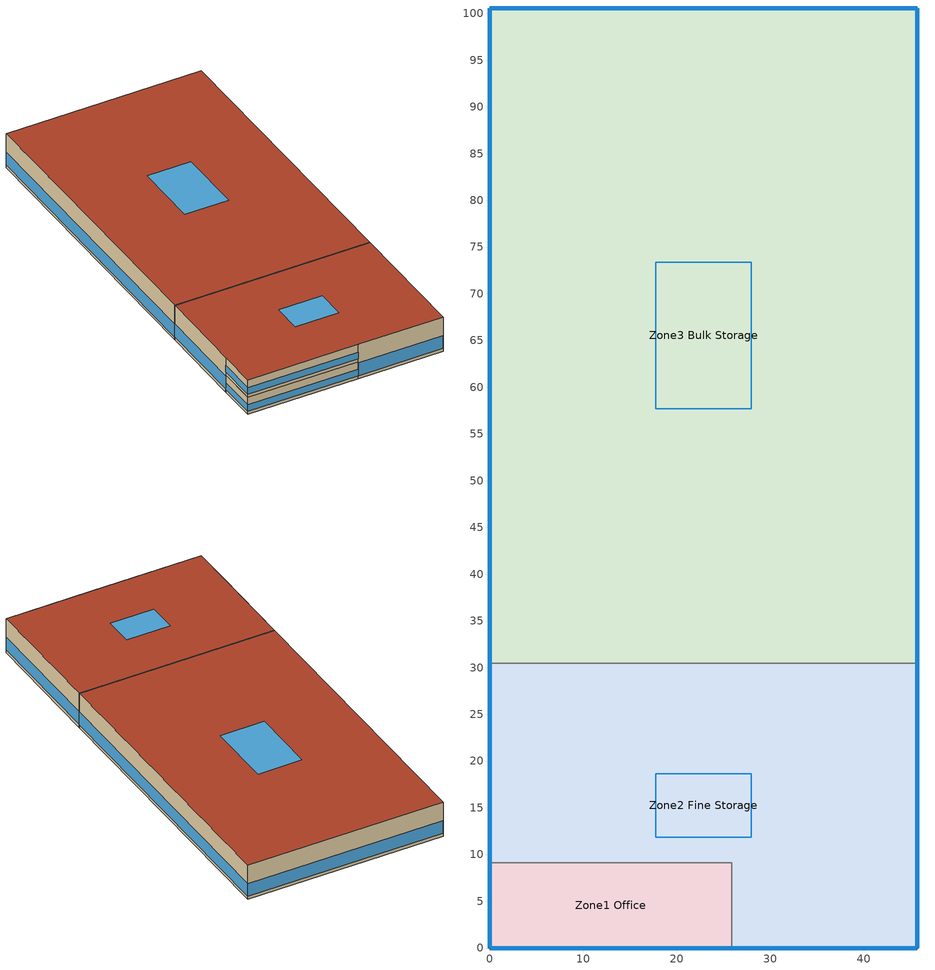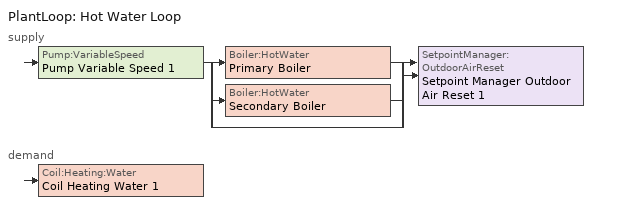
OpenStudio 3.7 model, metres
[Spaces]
Zone3 Bulk Storage
 floor foundation (BTAP-Grnd-Floor-Mass:U-0.757_std): 45.72,100.58 45.72,30.48 0,30.48 0,100.58 z0
 wall outside: 45.72,30.48 45.72,100.58 0,100.58 0,30.48 z0:8.53
 wall to Zone2 Fine Storage: 0,30.48 45.72,30.48 z0:8.53
 window (BTAP-Ext-FixedWindow:U=0.220 SHGC=0.600): 0,100.55 0,30.5 / 45.69,100.58 0.03,100.58 / 45.72,30.5 45.72,100.55 z0.76:3.95
 roof outside: 45.72,30.48 45.72,100.58 0,100.58 0,30.48 z8.53
 skylight (BTAP-Ext-Skylights:U=0.220 SHGC=0.600): 27.97,57.69 27.97,73.37 17.75,73.37 17.75,57.69 z8.53
Zone2 Fine Storage
 floor to Zone1 Office: 25.91,9.14 25.91,0 0,0 0,9.14 z4.27
 floor foundation (BTAP-Grnd-Floor-Mass:U-0.757_std): 45.72,30.48 45.72,0 25.91,0 25.91,9.14 0,9.14 0,30.48 z0
 wall outside: 0,30.48 0,9.14 / 25.91,0 45.72,0 45.72,30.48 z0:8.53; 0,9.14 0,0 25.91,0 z4.27:8.53
 wall to Zone1 Office: 0,9.14 25.91,9.14 25.91,0 z0:4.27
 window (BTAP-Ext-FixedWindow:U=0.220 SHGC=0.600): 25.93,0 45.69,0 / 0,30.45 0,9.17 / 45.72,0.03 45.72,30.45 z0.76:3.95; 0.03,0 25.88,0 z5.03:6.62; 0,9.12 0,0.03 z5.03:6.63
 roof outside: 45.72,0 45.72,30.48 0,30.48 0,0 z8.53
 skylight (BTAP-Ext-Skylights:U=0.220 SHGC=0.600): 27.97,11.83 27.97,18.65 17.75,18.65 17.75,11.83 z8.53
Zone1 Office
 floor foundation (BTAP-Grnd-Floor-Mass:U-0.757_std): 25.91,9.14 25.91,0 0,0 0,9.14 z0
 wall outside: 0,9.14 0,0 25.91,0 z0:4.27
 window (BTAP-Ext-FixedWindow:U=0.220 SHGC=0.600): 0.03,0 25.88,0 / 0,9.12 0,0.03 z0.76:2.36
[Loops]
PlantLoop 'Hot Water Loop'
 supply: Pump:VariableSpeed 'Pump Variable Speed 1' > split
  | Boiler:HotWater 'Primary Boiler'
  | Boiler:HotWater 'Secondary Boiler'
  | bypass
  join > SetpointManager:OutdoorAirReset 'Setpoint Manager Outdoor Air Reset 1'
 demand: Coil:Heating:Water 'Coil Heating Water 1'
[ClimateZones]
Climate Zone Institution Name 1=ASHRAE; Climate Zone Document Name 1=ANSI/ASHRAE Standard 169; Climate Zone Document Year 1=2006; Climate Zone Value 1=6A
[Building]
Warehouse: Default Construction Set=BTAP-Mass at hdd = 4400.0; Standards Number of Stories=1; Standards Number of Above Ground Stories=1; Standards Template=NECB2011; Standards Building Type=Warehouse
[Site]
Montreal Intl AP_QC_CAN: Latitude {deg}=45.47; Longitude {deg}=-73.74; Time Zone {hr}=-5; Elevation {m}=36
[Site:WaterMainsTemperature]
Calculation Method=Correlation; Annual Average Outdoor Air Temperature {C}=7.7; Maximum Difference In Monthly Average Outdoor Air Temperatures {deltaC}=31.3
[Site:GroundTemperature:BuildingSurface]
19.527, 19.502, 19.536, 19.598, 20.002, 21.64, 22.225, 22.375, 21.449, 20.121, 19.802, 19.633
[SizingPeriod:DesignDay] Barometric Pressure {Pa}=100893; Rain Indicator=No; Snow Indicator=No; Day of Month=21; Daylight Saving Time Indicator=No; Humidity Condition Type=Wetbulb; Dry-Bulb Temperature Range Modifier Type=DefaultMultipliers
Name | Maximum Dry-Bulb Temperature {C} | Daily Dry-Bulb Temperature Range {deltaC} | Wind Speed {m/s} | Wind Direction {deg} | Month | Day Type | Wetbulb or DewPoint at Maximum Dry-Bulb {C} | Solar Model Indicator | ASHRAE Clear Sky Optical Depth for Beam Irradiance | ASHRAE Clear Sky Optical Depth for Diffuse Irradiance | Sky Clearness
Montreal Intl AP Ann Clg .4% Condns DB=>MWB | 30.3 | 8.8 | 5.4 | 230 | 7 | SummerDesignDay | 22.1 | ASHRAETau | 0.431 | 2.246
Montreal Intl AP Ann Clg .4% Condns WB=>MDB | 28.2 | 8.8 | 5.4 | 230 | 7 | SummerDesignDay | 23.4 | ASHRAETau | 0.431 | 2.246
Montreal Intl AP Ann Htg 99.6% Condns DB | -22.9 | 0 | 4.3 | 260 | 1 | WinterDesignDay | -22.9 | ASHRAEClearSky |  |  | 0
[Site:GroundTemperature:Shallow]
-5.2, -6.4, -4.2, -0.7, 8.5, 15.6, 20.4, 21.9, 19.4, 13.9, 6.5, -0.3
[Site:GroundTemperature:Deep]
3.4, 1, 0.5, 1.2, 4.7, 8.5, 11.9, 14.3, 14.8, 13.5, 10.5, 6.9
[Site:GroundTemperature:FCfactorMethod]
January Ground Temperature {C}=9.2; February Ground Temperature {C}=4.1; March Ground Temperature {C}=-4.6; April Ground Temperature {C}=-9; May Ground Temperature {C}=-6.5; June Ground Temperature {C}=-0.7; July Ground Temperature {C}=6.3; August Ground Temperature {C}=14.4; September Ground Temperature {C}=18.8; October Ground Temperature {C}=22.3; November Ground Temperature {C}=21.1; December Ground Temperature {C}=17
[Material:NoMass] Roughness=Smooth; Thermal Absorptance=0.9; Solar Absorptance=0.7
Name | Thermal Resistance {m2-K/W} | Visible Absorptance
Typical Carpet Pad; Typical Carpet Pad 1 | 0.21648 | 0.8
Typical Insulation 1 | 5.20402 | 0.7
Typical Insulation 2 | 3.77764 | 0.7
Typical Insulation 3 | 5.46446 | 0.7
Typical Carpet Pad 2 | 1.25503 | 0.8
Typical Carpet Pad 3; Typical Carpet Pad 4 | 3.45515 | 0.8
Typical Insulation 4 | 0.454528 | 0.7
Typical Insulation 5 | 0.454545 | 0.7
[Material]
Name | Roughness | Thickness {m} | Conductivity {W/m-K} | Density {kg/m3} | Specific Heat {J/kg-K} | Thermal Absorptance | Solar Absorptance | Visible Absorptance
G05 25mm wood | MediumSmooth | 0.0254 | 0.15 | 608 | 1630 | 0.9 | 0.5 | 0.5
100mm Normalweight concrete floor 1 | MediumSmooth | 0.1016 | 2.31 | 2322 | 832
G01 13mm gypsum board 1 | Smooth | 0.0127 | 0.16 | 800 | 1090 | 0.9 | 0.7 | 0.5
4 in. Normalweight Concrete Floor 1 | MediumRough | 0.1016 | 2.31 | 2322 | 832 | 0.9 | 0.7 | 0.7
1IN Stucco 1 | Smooth | 0.0253 | 0.6918 | 1858 | 837 | 0.9 | 0.7 | 0.92
8IN CONCRETE HW RefBldg 1 | Rough | 0.2032 | 1.311 | 2240 | 836.8 | 0.9 | 0.7 | 0.7
1/2IN Gypsum 1 | Smooth | 0.0127 | 0.16 | 784.9 | 830 | 0.9 | 0.4 | 0.4
Metal Roof Surface 1; F08 Metal surface 1 | Smooth | 0.0008 | 45.28 | 7824 | 500 | 0.9 | 0.7 | 0.7
6 in. Normalweight Concrete Floor 1; 6 in. Normalweight Concrete Floor 2; 6 in. Normalweight Concrete Floor 3 | MediumRough | 0.1524 | 2.31 | 2322 | 832 | 0.9 | 0.7 | 0.7
Expanded Polystyrene | MediumSmooth | 0.0363959 | 0.029 | 29 | 1210
[Construction]
BTAP-Int-Partition; BTAP-Int-Door: G05 25mm wood
BTAP-Int-Floor: 100mm Normalweight concrete floor 1, Typical Carpet Pad
BTAP-Int-Wall: G01 13mm gypsum board 1, G01 13mm gypsum board 1
BTAP-Int-Ceiling: Typical Carpet Pad, 100mm Normalweight concrete floor 1
BTAP-Int-Window: SimpleGlazing
BTAP-Ext-Floor-Mass:U-0.183: Typical Insulation 1, 4 in. Normalweight Concrete Floor 1, Typical Carpet Pad 1
BTAP-Ext-Wall-Mass:U-0.247: 1IN Stucco 1, 8IN CONCRETE HW RefBldg 1, Typical Insulation 2, 1/2IN Gypsum 1
BTAP-Ext-Roof-Metal:U-0.183: Metal Roof Surface 1, Typical Insulation 3
BTAP-Grnd-Floor-Mass:U-0.757: 6 in. Normalweight Concrete Floor 1, Typical Carpet Pad 2
BTAP-Grnd-Wall-Mass:U-0.284: 6 in. Normalweight Concrete Floor 2, Typical Carpet Pad 3
BTAP-Grnd-Roof-Mass:U-0.284: 6 in. Normalweight Concrete Floor 3, Typical Carpet Pad 4
BTAP-Ext-FixedWindow:U=0.220 SHGC=0.600; BTAP-Ext-GlassDoors:U=0.220 SHGC=0.600; BTAP-Ext-Skylights:U=0.220 SHGC=0.600; BTAP-Ext-DaylightDomes:U=0.220 SHGC=0.600; BTAP-Ext-DaylightDiffuser:U=0.220 SHGC=0.600: SimpleGlazing:U=0.220 SHGC=0.600
BTAP-Ext-Door:U-2.2: F08 Metal surface 1, Typical Insulation 4
BTAP-Ext-OverHeadDoor:U-2.2: Typical Insulation 5
BTAP-Grnd-Floor-Mass:U-0.757_std: 6 in. Normalweight Concrete Floor 1, Expanded Polystyrene
[DefaultConstructionSet]
BTAP-Mass at hdd = 4400.0: Default Exterior Surface Constructions=BTAP-Mass at hdd = 4400.0; Default Interior Surface Constructions=Default Surface Constructions 2; Default Ground Contact Surface Constructions=BTAP-Mass at hdd = 4400.0 1; Default Exterior SubSurface Constructions=BTAP-Mass at hdd = 4400.0; Default Interior SubSurface Constructions=Default Sub Surface Constructions 2; Interior Partition Construction=BTAP-Int-Partition
[DefaultSurfaceConstructions]
Name | Floor Construction | Wall Construction | Roof Ceiling Construction
Default Surface Constructions 2 | BTAP-Int-Floor | BTAP-Int-Wall | BTAP-Int-Ceiling
BTAP-Mass at hdd = 4400.0 | BTAP-Ext-Floor-Mass:U-0.183 | BTAP-Ext-Wall-Mass:U-0.247 | BTAP-Ext-Roof-Metal:U-0.183
BTAP-Mass at hdd = 4400.0 1 | BTAP-Grnd-Floor-Mass:U-0.757 | BTAP-Grnd-Wall-Mass:U-0.284 | BTAP-Grnd-Roof-Mass:U-0.284
[DefaultSubSurfaceConstructions]
Name | Fixed Window Construction | Operable Window Construction | Door Construction | Glass Door Construction | Overhead Door Construction | Skylight Construction | Tubular Daylight Dome Construction | Tubular Daylight Diffuser Construction
Default Sub Surface Constructions 2 | BTAP-Int-Window | BTAP-Int-Window | BTAP-Int-Door
BTAP-Mass at hdd = 4400.0 | BTAP-Ext-FixedWindow:U=0.220 SHGC=0.600 | BTAP-Ext-FixedWindow:U=0.220 SHGC=0.600 | BTAP-Ext-Door:U-2.2 | BTAP-Ext-GlassDoors:U=0.220 SHGC=0.600 | BTAP-Ext-OverHeadDoor:U-2.2 | BTAP-Ext-Skylights:U=0.220 SHGC=0.600 | BTAP-Ext-DaylightDomes:U=0.220 SHGC=0.600 | BTAP-Ext-DaylightDiffuser:U=0.220 SHGC=0.600
[WindowMaterial:SimpleGlazingSystem] U-Factor {W/m2-K}=2.2; Solar Heat Gain Coefficient=0.6; Visible Transmittance=0.21
SimpleGlazing; SimpleGlazing:U=0.220 SHGC=0.600
[Space] Building Story=Building Story 1; Part of Total Floor Area=Yes; Volume {m3}=Autocalculate
Name | Space Type | Thermal Zone
Zone3 Bulk Storage | Space Function Warehouse - med/blk | ALL_ST=Warehouse - med/blk_FL=Building Story 1_SCH=A
Zone2 Fine Storage | Space Function Warehouse - fine | ALL_ST=Warehouse - fine_FL=Building Story 1_SCH=A
Zone1 Office | Space Function Office - enclosed | ALL_ST=Office - enclosed_FL=Building Story 1_SCH=A
[BuildingStory]
Building Story 1: Nominal Z Coordinate {m}=0
[SpaceType] Standards Building Type=Space Function
Name | Default Schedule Set | Design Specification Outdoor Air Object | Standards Space Type
Space Function Warehouse - med/blk | Space Function Warehouse - med/blk Schedule Set | Space Function Warehouse - med/blk Ventilation | Warehouse - med/blk
Space Function Warehouse - fine | Space Function Warehouse - fine Schedule Set | Space Function Warehouse - fine Ventilation | Warehouse - fine
Space Function Office - enclosed | Space Function Office - enclosed Schedule Set | Space Function Office - enclosed Ventilation | Office - enclosed
[People:Definition] Number of People Calculation Method=People/Area; Fraction Radiant=0.3
Name | People per Space Floor Area {person/m2}
Space Function Office - enclosed People Definition | 0.0500522
Space Function Warehouse - fine People Definition | 0.0200209
Space Function Warehouse - med/blk People Definition | 0.0100104
[People] Work Efficiency Schedule=Work Efficiency Schedule; Clothing Insulation Schedule=Clothing Schedule; Air Velocity Schedule=Air Velocity Schedule; Multiplier=1
Name | People Definition | Space or SpaceType
Space Function Office - enclosed People | Space Function Office - enclosed People Definition | Space Function Office - enclosed
Space Function Warehouse - fine People | Space Function Warehouse - fine People Definition | Space Function Warehouse - fine
Space Function Warehouse - med/blk People | Space Function Warehouse - med/blk People Definition | Space Function Warehouse - med/blk
[Lights:Definition] Design Level Calculation Method=Watts/Area; Fraction Radiant=0.5; Fraction Visible=0.2
Name | Watts per Space Floor Area {W/m2}
Space Function Office - enclosed Lights Definition | 11.8999
Space Function Warehouse - fine Lights Definition | 10.1999
Space Function Warehouse - med/blk Lights Definition | 6.39995
[Lights] Fraction Replaceable=1
Name | Lights Definition | Space or SpaceType
Space Function Office - enclosed Lights | Space Function Office - enclosed Lights Definition | Space Function Office - enclosed
Space Function Warehouse - fine Lights | Space Function Warehouse - fine Lights Definition | Space Function Warehouse - fine
Space Function Warehouse - med/blk Lights | Space Function Warehouse - med/blk Lights Definition | Space Function Warehouse - med/blk
[ElectricEquipment:Definition] Design Level Calculation Method=Watts/Area; Fraction Radiant=0.5
Name | Watts per Space Floor Area {W/m2}
Space Function Office - enclosed Elec Equip Definition | 7.49994
Space Function Warehouse - fine Elec Equip Definition; Space Function Warehouse - med/blk Elec Equip Definition | 0.999992
[ElectricEquipment]
Name | Electric Equipment Definition | Space or SpaceType
Space Function Office - enclosed Elec Equip | Space Function Office - enclosed Elec Equip Definition | Space Function Office - enclosed
Space Function Warehouse - fine Elec Equip | Space Function Warehouse - fine Elec Equip Definition | Space Function Warehouse - fine
Space Function Warehouse - med/blk Elec Equip | Space Function Warehouse - med/blk Elec Equip Definition | Space Function Warehouse - med/blk
[DesignSpecification:OutdoorAir] Outdoor Air Method=Sum
Name | Outdoor Air Flow per Person {m3/s-person} | Outdoor Air Flow per Floor Area {m3/s-m2}
Space Function Office - enclosed Ventilation | 0.0142092
Space Function Warehouse - fine Ventilation; Space Function Warehouse - med/blk Ventilation |  | 0.000254
[DefaultScheduleSet] Number of People Schedule=NECB-A-Occupancy; People Activity Level Schedule=NECB-Activity; Lighting Schedule=NECB-A-Lighting; Electric Equipment Schedule=NECB-A-Electric-Equipment; Infiltration Schedule=Always On
Space Function Office - enclosed Schedule Set; Space Function Warehouse - fine Schedule Set; Space Function Warehouse - med/blk Schedule Set
[ThermostatSetpoint:DualSetpoint] Heating Setpoint Temperature Schedule=NECB-A-Thermostat Setpoint-Heating; Cooling Setpoint Temperature Schedule=NECB-A-Thermostat Setpoint-Cooling
Space Function Office - enclosed Thermostat 3; Space Function Warehouse - fine Thermostat 3; Space Function Warehouse - med/blk Thermostat 3
[SpaceInfiltration:DesignFlowRate] Schedule=Always On Discrete; Design Flow Rate Calculation Method=Flow/ExteriorArea; Flow per Exterior Surface Area {m3/s-m2}=0.00025; Constant Term Coefficient=0; Temperature Term Coefficient=0; Velocity Term Coefficient=0.224; Velocity Squared Term Coefficient=0
Name | Space or SpaceType
Zone1 Office Infiltration | Zone1 Office
Zone2 Fine Storage Infiltration | Zone2 Fine Storage
Zone3 Bulk Storage Infiltration | Zone3 Bulk Storage
[ThermalZone] Use Ideal Air Loads=No
Name | Thermostat
ALL_ST=Office - enclosed_FL=Building Story 1_SCH=A | Space Function Office - enclosed Thermostat 3
ALL_ST=Warehouse - fine_FL=Building Story 1_SCH=A | Space Function Warehouse - fine Thermostat 3
ALL_ST=Warehouse - med/blk_FL=Building Story 1_SCH=A | Space Function Warehouse - med/blk Thermostat 3
[Sizing:Zone] Zone Cooling Design Supply Air Temperature {C}=14; Zone Heating Design Supply Air Temperature {C}=40; Zone Cooling Design Supply Air Humidity Ratio {kg-H2O/kg-air}=0.0085; Zone Heating Design Supply Air Humidity Ratio {kg-H2O/kg-air}=0.008; Cooling Design Air Flow Method=DesignDay; Heating Design Air Flow Method=DesignDay; Account for Dedicated Outdoor Air System=No; Dedicated Outdoor Air System Control Strategy=NeutralSupplyAir; Dedicated Outdoor Air Low Setpoint Temperature for Design {C}=autosize; Dedicated Outdoor Air High Setpoint Temperature for Design {C}=autosize; Zone Load Sizing Method=Sensible Load Only No Latent Load; Zone Latent Cooling Design Supply Air Humidity Ratio Input Method=HumidityRatioDifference; Zone Cooling Design Supply Air Humidity Ratio Difference {kgWater/kgDryAir}=0.005; Zone Latent Heating Design Supply Air Humidity Ratio Input Method=HumidityRatioDifference; Zone Humidification Design Supply Air Humidity Ratio Difference {kgWater/kgDryAir}=0.005; Sizing Option=Coincident
Name | Zone Cooling Design Supply Air Temperature Input Method | Zone Cooling Design Supply Air Temperature Difference {deltaC} | Zone Heating Design Supply Air Temperature Input Method | Zone Heating Design Supply Air Temperature Difference {deltaC} | Zone Heating Sizing Factor | Zone Cooling Sizing Factor
ALL_ST=Office - enclosed_FL=Building Story 1_SCH=A | TemperatureDifference | 11 | TemperatureDifference | 21 | 1.3 | 1
ALL_ST=Warehouse - fine_FL=Building Story 1_SCH=A; ALL_ST=Warehouse - med/blk_FL=Building Story 1_SCH=A | SupplyAirTemperature | 11.11 | SupplyAirTemperature | 11.11
[Foundation:Kiva]
Bldg Kiva Foundation: Wall Height Above Grade {m}=0; Wall Depth Below Slab {m}=0
[SurfaceProperty:ExposedFoundationPerimeter] Exposed Perimeter Calculation Method=TotalExposedPerimeter
Name | Total Exposed Perimeter {m}
Office Floor | 35.0503
Fine Storage Floor | 71.6245
Bulk Storage Floor | 185.919
[Foundation:Kiva:Settings]

[PlantLoop]
Hot Water Loop: Fluid Type=Water; Glycol Concentration=0; Plant Loop Volume {m3}=Autocalculate; Load Distribution Scheme=Optimal
[Sizing:Plant]
Hot Water Loop: Loop Type=Heating; Design Loop Exit Temperature {C}=82; Loop Design Temperature Difference {deltaC}=16; Sizing Option=NonCoincident; Zone Timesteps in Averaging Window=1; Coincident Sizing Factor Mode=None
[Pump:VariableSpeed]
Pump Variable Speed 1: Pump Control Type=Intermittent; Skin Loss Radiative Fraction=0.5; Design Power Sizing Method=PowerPerFlowPerPressure; Design Electric Power per Unit Flow Rate {W/(m3/s)}=348701.1; Design Shaft Power per Unit Flow Rate per Unit Head {W-s/m3-Pa}=1.28205; Design Minimum Flow Rate Fraction=0
[Boiler:HotWater] Fuel Type=NaturalGas; Water Outlet Upper Temperature Limit {C}=99; Boiler Flow Mode=ConstantFlow; On Cycle Parasitic Electric Load {W}=0; Off Cycle Parasitic Fuel Load {W}=0; Sizing Factor=1
Primary Boiler; Secondary Boiler
[SetpointManager:OutdoorAirReset]
Setpoint Manager Outdoor Air Reset 1: Control Variable=Temperature; Setpoint at Outdoor Low Temperature {C}=82; Outdoor Low Temperature {C}=-16; Setpoint at Outdoor High Temperature {C}=60; Outdoor High Temperature {C}=0
[AirLoopHVAC]
Sys_3_PSZ ALL_ST=Office - enclosed_FL=Building Story 1_SCH=A: Availability Schedule=Always On Discrete; Design Supply Air Flow Rate {m3/s}=autosize; Design Return Air Flow Fraction of Supply Air Flow=1
[Sizing:System]
Sys_3_PSZ ALL_ST=Office - enclosed_FL=Building Story 1_SCH=A: Type of Load to Size On=Sensible; Design Outdoor Air Flow Rate {m3/s}=Autosize; Central Heating Maximum System Air Flow Ratio=1; Preheat Design Temperature {C}=7; Preheat Design Humidity Ratio {kg-H2O/kg-Air}=0.008; Precool Design Temperature {C}=13; Precool Design Humidity Ratio {kg-H2O/kg-Air}=0.008; Central Cooling Design Supply Air Temperature {C}=13; Central Heating Design Supply Air Temperature {C}=43; Sizing Option=NonCoincident; 100% Outdoor Air in Cooling=No; 100% Outdoor Air in Heating=No; Central Cooling Design Supply Air Humidity Ratio {kg-H2O/kg-Air}=0.0085; Central Heating Design Supply Air Humidity Ratio {kg-H2O/kg-Air}=0.008; Cooling Design Air Flow Method=DesignDay; Cooling Design Air Flow Rate {m3/s}=0; Heating Design Air Flow Method=DesignDay; Heating Design Air Flow Rate {m3/s}=0; System Outdoor Air Method=ZoneSum; Zone Maximum Outdoor Air Fraction=1; Cooling Supply Air Flow Rate Per Floor Area {m3/s-m2}=0.00996765; Cooling Fraction of Autosized Cooling Supply Air Flow Rate=1; Cooling Supply Air Flow Rate Per Unit Cooling Capacity {m3/s-W}=3.94755e-05; Heating Supply Air Flow Rate Per Floor Area {m3/s-m2}=0.00996765; Heating Fraction of Autosized Heating Supply Air Flow Rate=1; Heating Fraction of Autosized Cooling Supply Air Flow Rate=1; Heating Supply Air Flow Rate Per Unit Heating Capacity {m3/s-W}=3.15882e-05; Cooling Design Capacity Method=CoolingDesignCapacity; Cooling Design Capacity {W}=autosize; Cooling Design Capacity Per Floor Area {W/m2}=234.7; Fraction of Autosized Cooling Design Capacity=1; Heating Design Capacity Method=HeatingDesignCapacity; Heating Design Capacity {W}=autosize; Heating Design Capacity Per Floor Area {W/m2}=157; Fraction of Autosized Heating Design Capacity=1; Central Cooling Capacity Control Method=OnOff; Occupant Diversity=autosize
[Fan:OnOff]
Fan On Off 1: Availability Schedule=Always On Discrete; Fan Total Efficiency=0.6; Pressure Rise {Pa}=300; Maximum Flow Rate {m3/s}=autosize; Motor Efficiency=0.8; Motor In Airstream Fraction=1; Fan Power Ratio Function of Speed Ratio Curve=Fan On Off Power Curve; Fan Efficiency Ratio Function of Speed Ratio Curve=Fan On Off Efficiency Curve
[Coil:Cooling:DX:SingleSpeed]
CoilCoolingDXSingleSpeed_ashp: Availability Schedule=Always On Discrete; Rated Total Cooling Capacity {W}=autosize; Rated Sensible Heat Ratio=autosize; Rated COP {W/W}=3; Rated Air Flow Rate {m3/s}=autosize; Rated Evaporator Fan Power Per Volume Flow Rate 2017 {W/(m3/s)}=773.3; Rated Evaporator Fan Power Per Volume Flow Rate 2023 {W/(m3/s)}=934.4; Total Cooling Capacity Function of Temperature Curve=Curve Biquadratic 1; Total Cooling Capacity Function of Flow Fraction Curve=Curve Quadratic 1; Energy Input Ratio Function of Temperature Curve=Curve Biquadratic 2; Energy Input Ratio Function of Flow Fraction Curve=Curve Quadratic 2; Part Load Fraction Correlation Curve=Curve Cubic 1; Minimum Outdoor Dry-Bulb Temperature for Compressor Operation {C}=-25; Nominal Time for Condensate Removal to Begin {s}=0; Ratio of Initial Moisture Evaporation Rate and Steady State Latent Capacity=0; Maximum Cycling Rate {cycles/hr}=0; Latent Capacity Time Constant {s}=0; Condenser Type=AirCooled; Evaporative Condenser Effectiveness=0.9; Evaporative Condenser Air Flow Rate {m3/s}=autosize; Evaporative Condenser Pump Rated Power Consumption {W}=autosize; Crankcase Heater Capacity {W}=0; Maximum Outdoor Dry-Bulb Temperature for Crankcase Heater Operation {C}=10; Basin Heater Capacity {W/K}=0; Basin Heater Setpoint Temperature {C}=2
[Coil:Heating:DX:SingleSpeed]
CoilHeatingDXSingleSpeed_ashp: Availability Schedule=Always On Discrete; Rated Total Heating Capacity {W}=Autosize; Rated COP {W/W}=5; Rated Air Flow Rate {m3/s}=Autosize; Rated Supply Fan Power Per Volume Flow Rate 2017 {W/(m3/s)}=773.3; Rated Supply Fan Power Per Volume Flow Rate 2023 {W/(m3/s)}=934.4; Total Heating Capacity Function of Temperature Curve=Curve Cubic 2; Total Heating Capacity Function of Flow Fraction Curve=Curve Cubic 3; Energy Input Ratio Function of Temperature Curve=Curve Cubic 4; Energy Input Ratio Function of Flow Fraction Curve=Curve Quadratic 3; Part Load Fraction Correlation Curve=Curve Cubic 5; Minimum Outdoor Dry-Bulb Temperature for Compressor Operation {C}=-10; Defrost Strategy=Resistive; Defrost Control=Timed; Defrost Time Period Fraction=0.166667; Resistive Defrost Heater Capacity {W}=2000
[Controller:OutdoorAir]
Controller Outdoor Air 1: Minimum Outdoor Air Flow Rate {m3/s}=autosize; Maximum Outdoor Air Flow Rate {m3/s}=Autosize; Economizer Control Type=NoEconomizer; Economizer Control Action Type=ModulateFlow; Economizer Maximum Limit Dry-Bulb Temperature {C}=28; Economizer Maximum Limit Enthalpy {J/kg}=64000; Economizer Minimum Limit Dry-Bulb Temperature {C}=-100; Lockout Type=NoLockout; Minimum Limit Type=FixedMinimum; Controller Mechanical Ventilation=Controller Mechanical Ventilation 1; High Humidity Control=No; High Humidity Outdoor Air Flow Ratio=1; Control High Indoor Humidity Based on Outdoor Humidity Ratio=Yes; Heat Recovery Bypass Control Type=BypassWhenWithinEconomizerLimits; Economizer Operation Staging=InterlockedWithMechanicalCooling
[Controller:MechanicalVentilation]
Controller Mechanical Ventilation 1: Availability Schedule=Always On Discrete; System Outdoor Air Method=ZoneSum
[AirLoopHVAC:OutdoorAirSystem]
Air Loop HVAC Outdoor Air System 1: Controller=Controller Outdoor Air 1
[Coil:Heating:Water]
Coil Heating Water 1: Availability Schedule=Always On Discrete
[Controller:WaterCoil]
Controller Water Coil 1: Water Coil=Coil Heating Water 1; Action=Normal
[Schedule:Ruleset]
Clothing Schedule: Default Day Schedule=Clothing Schedule Default Winter Clothes
Air Velocity Schedule: Default Day Schedule=Air Velocity Schedule Default
Work Efficiency Schedule: Default Day Schedule=Work Efficiency Schedule Default
NECB-A-Occupancy: Default Day Schedule=NECB-A-Occupancy Default
NECB-Activity: Default Day Schedule=NECB-Activity Default; Summer Design Day Schedule=NECB-Activity Summer Design Day; Winter Design Day Schedule=NECB-Activity Winter Design Day
NECB-A-Lighting: Default Day Schedule=NECB-A-Lighting Default
NECB-A-Electric-Equipment: Default Day Schedule=NECB-A-Electric-Equipment Default
Always On: Default Day Schedule=Always On Default
NECB-A-Thermostat Setpoint-Heating: Default Day Schedule=NECB-A-Thermostat Setpoint-Heating Default
NECB-A-Thermostat Setpoint-Cooling: Default Day Schedule=NECB-A-Thermostat Setpoint-Cooling Default
[Schedule:Day]
Clothing Schedule Default Winter Clothes: 24, 0, 1
Clothing Schedule Summer Clothes: 24, 0, 0.5
Air Velocity Schedule Default: 24, 0, 0.2
Work Efficiency Schedule Default: 24, 0, 0
NECB-A-Occupancy Default; NECB-A-Occupancy Default|Wkdy Day: No, 7, 0, 0, 8, 0, 0.1, 9, 0, 0.7, 12, 0, 0.9, 14, 0, 0.5, 17, 0, 0.9, 18, 0, 0.7, 19, 0, 0.3, 23, 0, 0.1, 24, 0, 0
NECB-A-Occupancy Sat Day; NECB-A-Occupancy Sun|Hol Day: No, 24, 0, 0
NECB-Activity Default; NECB-Activity Winter Design Day; NECB-Activity Summer Design Day: No, 24, 0, 130
NECB-A-Lighting Default; NECB-A-Lighting Default|Wkdy Day: No, 7, 0, 0.05, 8, 0, 0.3, 9, 0, 0.8, 17, 0, 0.9, 18, 0, 0.8, 19, 0, 0.5, 21, 0, 0.3, 23, 0, 0.1, 24, 0, 0.05
NECB-A-Lighting Sat Day; NECB-A-Lighting Sun|Hol Day: No, 24, 0, 0.05
NECB-A-Electric-Equipment Default; NECB-A-Electric-Equipment Default|Wkdy Day: No, 7, 0, 0.2, 8, 0, 0.3, 9, 0, 0.8, 18, 0, 0.9, 19, 0, 0.5, 21, 0, 0.3, 24, 0, 0.2
NECB-A-Electric-Equipment Sat Day; NECB-A-Electric-Equipment Sun|Hol Day: No, 24, 0, 0.2
Always On Default: No, 24, 0, 1
NECB-A-Thermostat Setpoint-Heating Default; NECB-A-Thermostat Setpoint-Heating Default|Wkdy Day: No, 6, 0, 18, 7, 0, 20, 21, 0, 22, 24, 0, 18
NECB-A-Thermostat Setpoint-Heating Sat Day; NECB-A-Thermostat Setpoint-Heating Sun|Hol Day: No, 24, 0, 18
NECB-A-Thermostat Setpoint-Cooling Default; NECB-A-Thermostat Setpoint-Cooling Default|Wkdy Day: No, 6, 0, 35, 21, 0, 24, 24, 0, 35
NECB-A-Thermostat Setpoint-Cooling Sat Day; NECB-A-Thermostat Setpoint-Cooling Sun|Hol Day: No, 24, 0, 35
[Schedule:Rule] Date Specification Type=DateRange; Start Day=1
Name | Schedule Ruleset | Rule Order | Day Schedule | Start Month | End Month | End Day | Apply Monday | Apply Tuesday | Apply Wednesday | Apply Thursday | Apply Friday | Apply Saturday | Apply Sunday
Schedule Rule 1 | Clothing Schedule | 0 | Clothing Schedule Summer Clothes | 5 | 9 | 30
Schedule Rule 2 | NECB-A-Occupancy | 2 | NECB-A-Occupancy Default|Wkdy Day | 1 | 12 | 31 | Yes | Yes | Yes | Yes | Yes
Schedule Rule 3 | NECB-A-Occupancy | 1 | NECB-A-Occupancy Sat Day | 1 | 12 | 31 |  |  |  |  |  | Yes
Schedule Rule 4 | NECB-A-Occupancy | 0 | NECB-A-Occupancy Sun|Hol Day | 1 | 12 | 31 |  |  |  |  |  |  | Yes
Schedule Rule 5 | NECB-A-Lighting | 2 | NECB-A-Lighting Default|Wkdy Day | 1 | 12 | 31 | Yes | Yes | Yes | Yes | Yes
Schedule Rule 6 | NECB-A-Lighting | 1 | NECB-A-Lighting Sat Day | 1 | 12 | 31 |  |  |  |  |  | Yes
Schedule Rule 7 | NECB-A-Lighting | 0 | NECB-A-Lighting Sun|Hol Day | 1 | 12 | 31 |  |  |  |  |  |  | Yes
Schedule Rule 8 | NECB-A-Electric-Equipment | 2 | NECB-A-Electric-Equipment Default|Wkdy Day | 1 | 12 | 31 | Yes | Yes | Yes | Yes | Yes
Schedule Rule 9 | NECB-A-Electric-Equipment | 1 | NECB-A-Electric-Equipment Sat Day | 1 | 12 | 31 |  |  |  |  |  | Yes
Schedule Rule 10 | NECB-A-Electric-Equipment | 0 | NECB-A-Electric-Equipment Sun|Hol Day | 1 | 12 | 31 |  |  |  |  |  |  | Yes
Schedule Rule 11 | NECB-A-Thermostat Setpoint-Heating | 2 | NECB-A-Thermostat Setpoint-Heating Default|Wkdy Day | 1 | 12 | 31 | Yes | Yes | Yes | Yes | Yes
Schedule Rule 12 | NECB-A-Thermostat Setpoint-Heating | 1 | NECB-A-Thermostat Setpoint-Heating Sat Day | 1 | 12 | 31 |  |  |  |  |  | Yes
Schedule Rule 13 | NECB-A-Thermostat Setpoint-Heating | 0 | NECB-A-Thermostat Setpoint-Heating Sun|Hol Day | 1 | 12 | 31 |  |  |  |  |  |  | Yes
Schedule Rule 14 | NECB-A-Thermostat Setpoint-Cooling | 2 | NECB-A-Thermostat Setpoint-Cooling Default|Wkdy Day | 1 | 12 | 31 | Yes | Yes | Yes | Yes | Yes
Schedule Rule 15 | NECB-A-Thermostat Setpoint-Cooling | 1 | NECB-A-Thermostat Setpoint-Cooling Sat Day | 1 | 12 | 31 |  |  |  |  |  | Yes
Schedule Rule 16 | NECB-A-Thermostat Setpoint-Cooling | 0 | NECB-A-Thermostat Setpoint-Cooling Sun|Hol Day | 1 | 12 | 31 |  |  |  |  |  |  | Yes
[Schedule:Constant]
Always On Discrete: Value=1
[Curve:Exponent]
Fan On Off Power Curve: Coefficient1 Constant=1; Coefficient2 Constant=0; Coefficient3 Constant=0; Minimum Value of x=0; Maximum Value of x=1
[Curve:Cubic]
Name | Coefficient1 Constant | Coefficient2 x | Coefficient3 x**2 | Coefficient4 x**3 | Minimum Value of x | Maximum Value of x
Fan On Off Efficiency Curve | 1 | 0 | 0 | 0 | 0 | 1
Curve Cubic 1 | 0.0277 | 4.9151 | -8.184 | 4.2702 | 0.7 | 1
Curve Cubic 2 | 0.729009 | 0.0319275 | 0.000136404 | -8.748e-06 | -20 | 20
Curve Cubic 3 | 0.84 | 0.16 | 0 | 0 | 0.5 | 1.5
Curve Cubic 4 | 1.2183 | -0.03612 | 0.00142 | -2.68e-05 | -20 | 20
Curve Cubic 5 | 0.3696 | 2.3362 | -2.9577 | 1.2596 | 0.7 | 1
[Curve:Biquadratic] Minimum Value of x=13; Maximum Value of x=24; Minimum Value of y=24; Maximum Value of y=46
Name | Coefficient1 Constant | Coefficient2 x | Coefficient3 x**2 | Coefficient4 y | Coefficient5 y**2 | Coefficient6 x*y
Curve Biquadratic 1 | 0.867905 | 0.0142459 | 0.000554364 | -0.00755748 | 3.3048e-05 | -0.000191808
Curve Biquadratic 2 | 0.116936 | 0.0284933 | -0.000411156 | 0.0214108 | 0.000161028 | -0.000679104
[Curve:Quadratic] Minimum Value of x=0; Maximum Value of x=1
Name | Coefficient1 Constant | Coefficient2 x | Coefficient3 x**2
Curve Quadratic 1; Curve Quadratic 2 | 1 | 0 | 0
Curve Quadratic 3 | 1.3824 | -0.4336 | 0.0512
